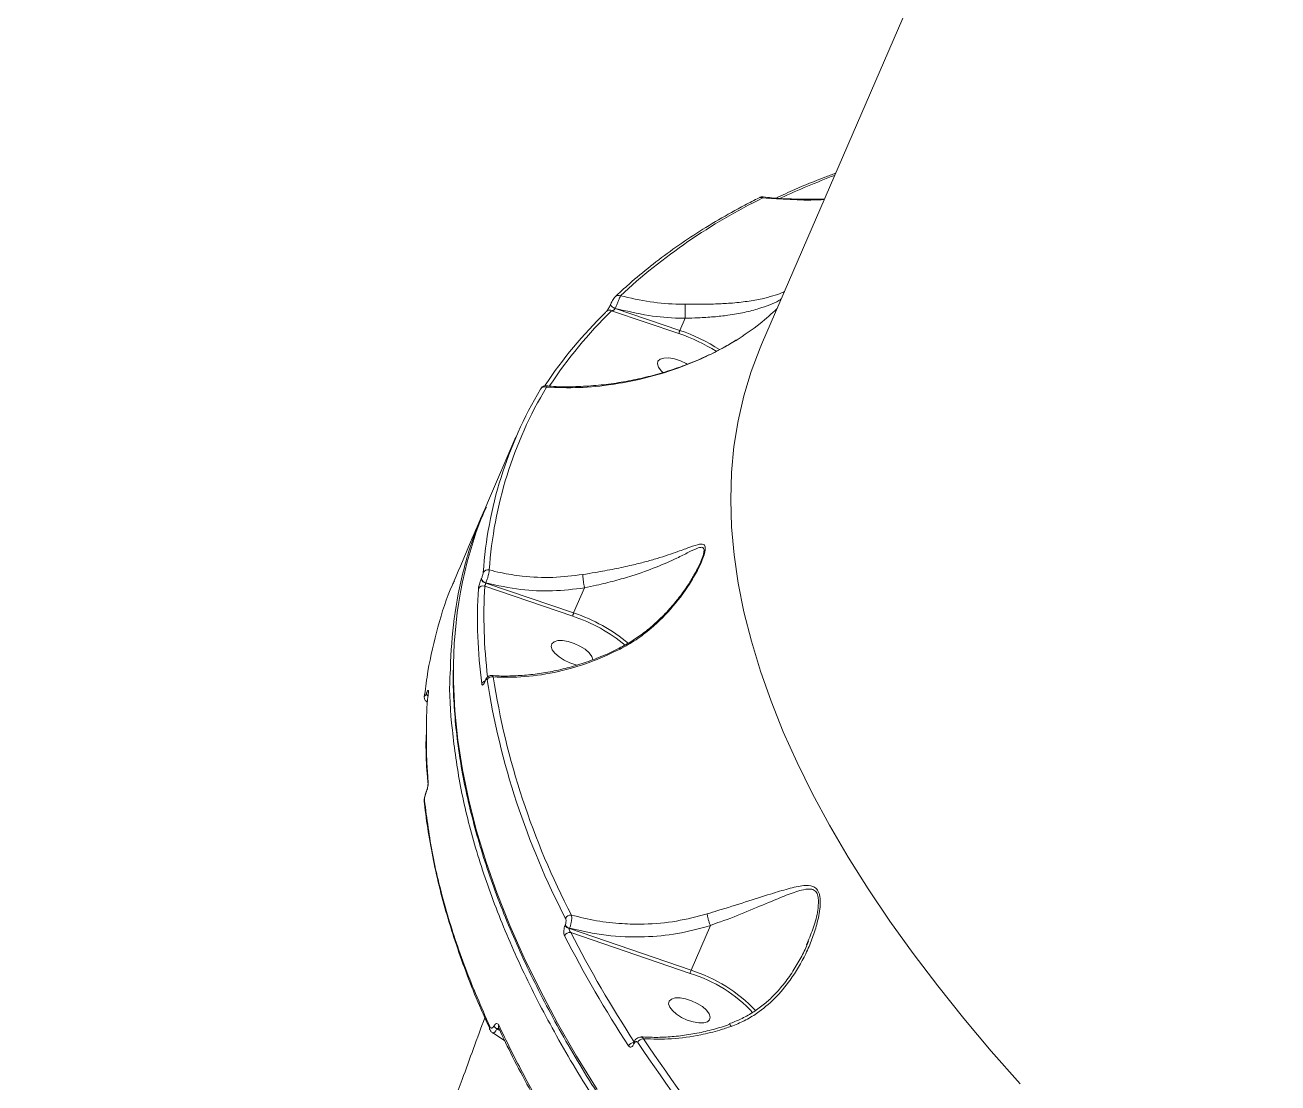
# Model space of a CAD drawing. Header units: millimetres. Extents: x -5550 to 7488, y -4093 to 4627.
# Drawn here: x -3652 to -3399.6, y 437.4 to 650.4 of the extents above; entities that cross this region are included whole.
import ezdxf

# ---------------------------------------------------------------- set-up
doc = ezdxf.new("R2010")
doc.units = ezdxf.units.MM
doc.layers.add('DIKOM_ОБЪЕКТ', color=7, linetype='Continuous')

msp = doc.modelspace()

# ---------------------------------------------------------------- linework, layer by layer
at = {"layer": 'DIKOM_ОБЪЕКТ', "color": 7, "linetype": 'Continuous', "lineweight": 15}
for p, q in [((-3387.193, 855.018), (-3503.645, 586.126)), ((-3534.046, 594.235), (-3534.057, 594.208)), ((-3534.046, 594.235), (-3533.999, 594.301)), ((-3533.139, 593.342), (-3533.127, 593.369)), ((-3520.11, 588.945), (-3533.139, 593.342)), ((-3533.857, 592.877), (-3520.291, 588.299)), ((-3519.054, 591.383), (-3520.11, 588.945)), ((-3519.054, 591.383), (-3519.052, 591.39)), ((-3553.13, 567.481), (-3558.87, 554.226)), ((-3560.116, 538.903), (-3560.136, 538.858)), ((-3559.206, 538.059), (-3559.186, 538.105)), ((-3541.511, 532.046), (-3559.206, 538.059)), ((-3559.426, 537.427), (-3541.692, 531.4)), ((-3539.325, 537.092), (-3541.511, 532.046)), ((-3541.075, 521.631), (-3540.689, 521.546)), ((-3559.389, 518.223), (-3559.36, 518.289)), ((-3559.346, 518.404), (-3559.375, 518.339)), ((-3570.843, 516.041), (-3570.843, 516.042)), ((-3543.214, 469.189), (-3543.242, 469.124)), ((-3542.356, 468.493), (-3542.328, 468.559)), ((-3517.854, 460.109), (-3542.356, 468.493)), ((-3542.096, 467.696), (-3518.037, 459.464)), ((-3513.963, 469.094), (-3517.854, 460.109)), ((-3494.292, 466.003), (-3494.596, 465.237)), ((-3557.804, 447.473), (-3555.42, 445.992)), ((-3529.397, 445.602), (-3529.416, 445.557)), ((-3529.359, 445.268), (-3529.339, 445.313))]:
    msp.add_line(p, q, dxfattribs=at)
at = {"layer": 'DIKOM_ОБЪЕКТ', "color": 7, "linetype": 'Continuous', "lineweight": 15, "flags": 128}
for points in [[(-3533.139, 593.342), (-3533.363, 593.431), (-3533.574, 593.543), (-3533.76, 593.67), (-3533.91, 593.806), (-3534.014, 593.942), (-3534.067, 594.07), (-3534.066, 594.183), (-3534.06, 594.203)], [(-3533.127, 593.369), (-3533.351, 593.458), (-3533.562, 593.57), (-3533.748, 593.698), (-3533.898, 593.833), (-3534.002, 593.969), (-3534.056, 594.097), (-3534.055, 594.21), (-3534.046, 594.235)], [(-3534.907, 592.773), (-3535, 592.666), (-3535.087, 592.514)], [(-3451.548, 437.266), (-3457.371, 443.843), (-3462.911, 450.411), (-3468.163, 456.964), (-3473.121, 463.496), (-3477.783, 470), (-3482.141, 476.472), (-3486.194, 482.904), (-3489.937, 489.291), (-3493.367, 495.627), (-3496.48, 501.906), (-3499.273, 508.122), (-3501.745, 514.269), (-3503.892, 520.342), (-3505.712, 526.335), (-3507.205, 532.242), (-3508.368, 538.058), (-3509.201, 543.778), (-3509.702, 549.396), (-3509.872, 554.907), (-3509.71, 560.305), (-3509.216, 565.587), (-3508.391, 570.746), (-3507.235, 575.778), (-3505.75, 580.679), (-3503.936, 585.443), (-3503.645, 586.126)], [(-3518.618, 582.142), (-3518.851, 582.273), (-3520.012, 582.811), (-3521.207, 583.19), (-3522.34, 583.382), (-3523.32, 583.368), (-3524.066, 583.152), (-3524.518, 582.75), (-3524.64, 582.195), (-3524.422, 581.532), (-3523.881, 580.814), (-3523.528, 580.475)], [(-3537.639, 522.581), (-3537.642, 522.627), (-3537.86, 523.29), (-3538.401, 524.008), (-3539.22, 524.722), (-3540.252, 525.374), (-3541.412, 525.912), (-3542.608, 526.292), (-3543.741, 526.483), (-3544.72, 526.47), (-3545.466, 526.253), (-3545.919, 525.851), (-3546.041, 525.296), (-3545.822, 524.633), (-3545.282, 523.915), (-3544.462, 523.201), (-3543.431, 522.549), (-3542.27, 522.011), (-3541.075, 521.631), (-3541.075, 521.631)], [(-3536.779, 436.072), (-3540.917, 442.786), (-3544.745, 449.454), (-3548.261, 456.07), (-3551.461, 462.628), (-3554.343, 469.122), (-3556.904, 475.548), (-3559.142, 481.899), (-3561.055, 488.17), (-3562.641, 494.356), (-3563.9, 500.453), (-3564.83, 506.454), (-3565.43, 512.355), (-3565.701, 518.15), (-3565.702, 521.706)], [(-3559.374, 518.341), (-3559.387, 518.297), (-3559.389, 518.223)], [(-3559.347, 518.401), (-3559.359, 518.363), (-3559.36, 518.289)], [(-3571.539, 515.539), (-3571.588, 515.378), (-3571.598, 515.315)], [(-3570.783, 516.278), (-3570.833, 516.111), (-3570.843, 516.041)], [(-3571.186, 496.068), (-3571.186, 496.134), (-3571.184, 496.141)], [(-3517.418, 449.694), (-3516.285, 449.503), (-3515.306, 449.516), (-3514.56, 449.732), (-3514.108, 450.134), (-3513.985, 450.69), (-3514.204, 451.353), (-3514.744, 452.07), (-3515.564, 452.784), (-3516.595, 453.437), (-3517.756, 453.975), (-3518.951, 454.354), (-3520.084, 454.546), (-3521.063, 454.533), (-3521.809, 454.316), (-3522.262, 453.914), (-3522.384, 453.359), (-3522.166, 452.696), (-3521.625, 451.978), (-3520.806, 451.264), (-3519.774, 450.612), (-3518.614, 450.074), (-3517.418, 449.694)], [(-3558.437, 448.202), (-3558.428, 448.184), (-3558.415, 448.158)]]:
    msp.add_lwpolyline(points, dxfattribs=at)
at = {"layer": 'DIKOM_ОБЪЕКТ', "color": 7, "linetype": 'Continuous', "lineweight": 15}
for centre, radius, start, end in [((-3429.625, 463.022), 167.943, 110.67064, 114.69956), ((-3451.35, 509.084), 118.56, 116.04106, 132.92647), ((-3503.804, 614.922), 0.797, 59.49025, 115.34618), ((-3532.491, 595.117), 0.874, 63.14561, 131.56627), ((-3473.46, 528.87), 88.591, 134.07742, 146.40211), ((-3472.455, 529.459), 88.273, 134.07471, 146.83909), ((-3534.311, 592.114), 0.889, 59.23936, 132.06846), ((-3531.788, 554.664), 35.546, 57.74536, 71.12773), ((-3531.918, 554.367), 36.538, 57.16959, 71.14604), ((-3477.476, 534.71), 82.431, 149.07625, 176.18676), ((-3476.432, 535.236), 82.253, 149.07706, 176.18618), ((-3547.367, 576.669), 0.916, 65.93006, 153.93523), ((-3480.809, 520.85), 84.897, 156.85009, 179.42214), ((-3558.814, 539.737), 1.018, 72.25045, 153.47285), ((-3558.982, 539.261), 1.222, 199.25997, 259.46251), ((-3558.962, 539.307), 1.222, 199.27908, 259.46031), ((-3458.335, 531.022), 102.552, 176.6965, 187.43223), ((-3559.798, 536.469), 1.028, 68.74901, 153.25793), ((-3457.65, 531.534), 101.946, 176.68639, 186.94446), ((-3551.943, 500.384), 32.666, 50.40474, 71.71104), ((-3552.022, 500.18), 33.555, 50.09075, 71.74425), ((-3559.12, 517.335), 0.999, 105.04332, 155.03207), ((-3557.982, 518.119), 1.071, 75.90815, 153.61088), ((-3404.857, 542.647), 155.95, 188.87195, 207.53499), ((-3403.985, 543.154), 155.597, 188.87129, 207.53532), ((-3570.453, 515.899), 0.714, 179.38901, 235.96256), ((-3570.078, 497.539), 0.786, 156.65271, 184.18233), ((-3570.852, 493.967), 0.781, 156.60965, 188.28155), ((-3542.075, 470.045), 1.183, 84.32268, 154.5569), ((-3542.278, 466.529), 1.18, 81.11574, 154.70191), ((-3325.86, 578.789), 244.518, 207.19655, 213.21038), ((-3541.92, 470.043), 1.611, 214.81112, 254.26832), ((-3541.89, 470.111), 1.613, 214.8363, 254.24314), ((-3325.097, 579.204), 243.972, 207.19712, 213.21002), ((-3515.836, 459.187), 2.218, 155.44035, 172.83112), ((-3526.574, 431.72), 29.028, 43.09608, 72.89762), ((-3527.421, 430.257), 31.347, 43.95657, 72.2303), ((-3557.765, 448.489), 0.73, 155.18423, 203.11176), ((-3556.433, 449.374), 1.206, 202.42335, 242.18227), ((-3555.964, 448.73), 0.723, 154.9321, 204.66378), ((-3529.306, 444.337), 1.25, 94.54419, 155.0901), ((-3529.122, 445.465), 0.308, 162.14643, 219.6976), ((-3529.1, 445.511), 0.31, 163.09081, 219.6384), ((-3527.481, 445.063), 1.247, 89.03347, 155.20072), ((-3227.915, 647.338), 362.11, 213.85947, 223.93695), ((-3227.423, 647.62), 361.315, 213.85976, 223.93711)]:
    msp.add_arc(centre, radius, start, end, dxfattribs=at)
for points, knots in [([(-3488.728, 620.569), (-3489.46, 620.304), (-3492.288, 619.281), (-3496.296, 617.627), (-3499.465, 616.169), (-3500.718, 615.592)], [0, 0, 0, 0, 0.1743449, 0.6735776, 1, 1, 1, 1]), ([(-3504.145, 615.642), (-3505.111, 615.149), (-3507.911, 613.723), (-3512.351, 611.238), (-3517.375, 608.135), (-3522.133, 604.873), (-3526.622, 601.455), (-3530.245, 598.405), (-3532.324, 596.468), (-3533.078, 595.765)], [0, 0, 0, 0, 0.0864557, 0.2506176, 0.4147435, 0.5788121, 0.7428156, 0.9067415, 1, 1, 1, 1]), ([(-3503.298, 615.819), (-3503.379, 615.824), (-3503.597, 615.84), (-3503.882, 615.767), (-3504.062, 615.67), (-3504.139, 615.628)], [0, 0, 0, 0, 0.2542562, 0.6809459, 1, 1, 1, 1]), ([(-3503.399, 615.608), (-3503.35, 615.714), (-3503.287, 615.85), (-3503.296, 615.808), (-3503.298, 615.798)], [0, 0, 0, 0, 0.7842487, 1, 1, 1, 1]), ([(-3503.399, 615.608), (-3499.735, 615.342), (-3495.66, 615.047), (-3491.445, 615.257), (-3491.02, 615.278)], [0, 0, 0, 0, 0.8991979, 1, 1, 1, 1]), ([(-3490.985, 615.358), (-3492.764, 615.345), (-3496.344, 615.321), (-3500.447, 615.501), (-3502.738, 615.752), (-3503.297, 615.813)], [0, 0, 0, 0, 0.4275462, 0.8604153, 1, 1, 1, 1]), ([(-3533.065, 595.763), (-3533.096, 595.738), (-3533.235, 595.624), (-3533.415, 595.368), (-3533.683, 594.959), (-3533.906, 594.551), (-3534, 594.327), (-3534.036, 594.242)], [0, 0, 0, 0, 0.0737163, 0.3290492, 0.606946, 0.8509482, 1, 1, 1, 1]), ([(-3533.127, 593.369), (-3533.093, 593.455), (-3532.979, 593.741), (-3532.759, 594.291), (-3532.489, 594.955), (-3532.248, 595.544), (-3532.147, 595.78), (-3532.096, 595.897)], [0, 0, 0, 0, 0.0942847, 0.3122825, 0.5412208, 0.7713942, 1, 1, 1, 1]), ([(-3519.025, 594.201), (-3519.401, 594.204), (-3521.759, 594.227), (-3526.183, 594.564), (-3530.1, 595.447), (-3532.096, 595.897)], [0, 0, 0, 0, 0.0849744, 0.5334691, 1, 1, 1, 1]), ([(-3499.034, 596.773), (-3499.182, 596.696), (-3499.832, 596.36), (-3501.376, 595.872), (-3503.654, 595.253), (-3506.485, 594.743), (-3509.669, 594.405), (-3512.961, 594.235), (-3516.031, 594.187), (-3518.09, 594.196), (-3519.025, 594.201)], [0, 0, 0, 0, 0.0389758, 0.1704168, 0.3018188, 0.4614855, 0.6250665, 0.7550048, 0.8886928, 1, 1, 1, 1]), ([(-3534.377, 593.572), (-3534.422, 593.492), (-3534.539, 593.282), (-3534.714, 593.017), (-3534.845, 592.841), (-3534.91, 592.77), (-3534.908, 592.773), (-3534.907, 592.773)], [0, 0, 0, 0, 0.1956343, 0.5118951, 0.7720257, 0.9482958, 1, 1, 1, 1]), ([(-3534.061, 594.204), (-3534.085, 594.148), (-3534.153, 593.991), (-3534.268, 593.761), (-3534.354, 593.612), (-3534.377, 593.572)], [0, 0, 0, 0, 0.2828896, 0.8048183, 1, 1, 1, 1]), ([(-3533.857, 592.877), (-3533.792, 592.888), (-3533.664, 592.91), (-3533.466, 593.001), (-3533.307, 593.115), (-3533.215, 593.215), (-3533.167, 593.285), (-3533.149, 593.321), (-3533.139, 593.342)], [0, 0, 0, 0, 0.2685284, 0.5228127, 0.7425857, 0.8691029, 0.9240438, 1, 1, 1, 1]), ([(-3533.127, 593.369), (-3530.897, 592.834), (-3526.667, 591.82), (-3521.898, 591.428), (-3519.442, 591.39), (-3519.054, 591.383)], [0, 0, 0, 0, 0.4843483, 0.9185206, 1, 1, 1, 1]), ([(-3519.052, 591.39), (-3519.052, 591.39), (-3518.168, 591.39), (-3516.217, 591.48), (-3513.296, 591.645), (-3510.146, 591.987), (-3507.044, 592.531), (-3503.55, 593.476), (-3501.03, 594.411), (-3499.854, 595.154), (-3499.69, 595.258)], [0, 0, 0, 0, 0.0000584, 0.1082486, 0.2389593, 0.3698121, 0.5326457, 0.6956896, 0.9576255, 1, 1, 1, 1]), ([(-3519.025, 594.201), (-3519.025, 594.19), (-3519.026, 594.106), (-3519.028, 593.86), (-3519.033, 593.348), (-3519.039, 592.708), (-3519.046, 592.018), (-3519.05, 591.6), (-3519.052, 591.39)], [0, 0, 0, 0, 0.0259829, 0.20958, 0.4072213, 0.6048186, 0.8024455, 1, 1, 1, 1]), ([(-3508.789, 586.922), (-3507.137, 588.005), (-3504.176, 589.945), (-3501.638, 592.306), (-3500.516, 593.35)], [0, 0, 0, 0, 0.5578382, 1, 1, 1, 1]), ([(-3520.291, 588.299), (-3520.291, 588.305), (-3520.29, 588.324), (-3520.284, 588.378), (-3520.266, 588.481), (-3520.224, 588.634), (-3520.17, 588.798), (-3520.13, 588.896), (-3520.11, 588.945)], [0, 0, 0, 0, 0.0537614, 0.1415248, 0.3559428, 0.5706474, 0.7853383, 1, 1, 1, 1]), ([(-3508.803, 586.938), (-3509.657, 586.428), (-3511.567, 585.287), (-3514.69, 583.742), (-3518.157, 582.252), (-3521.792, 580.946), (-3525.574, 579.829), (-3529.483, 578.916), (-3533.484, 578.226), (-3537.54, 577.763), (-3541.578, 577.566), (-3544.787, 577.568), (-3546.599, 577.729), (-3547.121, 577.776)], [0, 0, 0, 0, 0.0712066, 0.1592378, 0.2499629, 0.3436268, 0.4403133, 0.5399377, 0.6422137, 0.7465756, 0.8522679, 0.9574447, 1, 1, 1, 1]), ([(-3546.994, 577.505), (-3544.83, 577.429), (-3540.471, 577.276), (-3534.169, 577.904), (-3527.426, 579.16), (-3521.592, 580.865), (-3516.296, 582.977), (-3512.425, 584.803), (-3509.973, 586.232), (-3508.789, 586.922)], [0, 0, 0, 0, 0.1738782, 0.3501388, 0.4880602, 0.6922748, 0.7971184, 0.9019364, 1, 1, 1, 1]), ([(-3508.789, 586.922), (-3508.796, 586.933), (-3508.808, 586.95), (-3508.803, 586.939), (-3508.802, 586.935)], [0, 0, 0, 0, 0.6247437, 1, 1, 1, 1]), ([(-3547.12, 577.764), (-3547.126, 577.766), (-3547.226, 577.792), (-3547.418, 577.751), (-3547.653, 577.671), (-3547.828, 577.553), (-3547.948, 577.438), (-3548.029, 577.339), (-3548.089, 577.252), (-3548.127, 577.185), (-3548.148, 577.149)], [0, 0, 0, 0, 0.0120291, 0.2086407, 0.3744696, 0.5170108, 0.6361607, 0.7355649, 0.8581088, 1, 1, 1, 1]), ([(-3546.994, 577.505), (-3546.996, 577.523), (-3547.009, 577.647), (-3547.043, 577.769), (-3547.108, 577.751), (-3547.123, 577.747)], [0, 0, 0, 0, 0.1153699, 0.7907712, 1, 1, 1, 1]), ([(-3559.057, 553.352), (-3559.752, 551.889), (-3561.851, 547.473), (-3564.091, 539.561), (-3565.985, 529.822), (-3566.27, 523), (-3566.41, 519.632)], [0, 0, 0, 0, 0.1425748, 0.4306407, 0.7189133, 1, 1, 1, 1]), ([(-3559.599, 552.527), (-3560.497, 550.454), (-3562.512, 545.806), (-3564.476, 541.109), (-3565.564, 538.506)], [0, 0, 0, 0, 0.4459921, 1, 1, 1, 1]), ([(-3532.145, 524.772), (-3531.06, 525.377), (-3528.871, 526.596), (-3525.221, 529.417), (-3521.332, 533.331), (-3518.206, 537.651), (-3516.415, 540.87), (-3515.572, 542.734), (-3515.077, 544.128), (-3514.904, 545.271), (-3515.243, 545.92), (-3516.261, 545.923), (-3518.033, 545.322), (-3520.81, 544.282), (-3523.889, 543.237), (-3527.108, 542.323), (-3529.961, 541.607), (-3533.294, 540.89), (-3536.654, 540.275), (-3538.837, 539.92), (-3539.676, 539.783)], [0, 0, 0, 0, 0.0563534, 0.1136136, 0.2103717, 0.3099824, 0.3619816, 0.3883034, 0.4153385, 0.4457389, 0.4740991, 0.5167982, 0.5802324, 0.6452964, 0.7405608, 0.7897112, 0.8388443, 0.8993619, 0.9613611, 1, 1, 1, 1]), ([(-3539.324, 537.098), (-3539.324, 537.099), (-3538.518, 537.278), (-3536.432, 537.708), (-3533.198, 538.513), (-3529.082, 539.693), (-3524.784, 541.247), (-3521.082, 542.872), (-3518.303, 544.305), (-3516.554, 545.132), (-3515.51, 545.365), (-3515.181, 544.887), (-3515.266, 544.205), (-3515.482, 543.406), (-3515.673, 542.842), (-3515.9, 542.349), (-3515.919, 542.309)], [0, 0, 0, 0, 0.0000561, 0.0631962, 0.1645361, 0.2660125, 0.4269118, 0.5880359, 0.6936081, 0.7987578, 0.865821, 0.9086537, 0.9446499, 0.9545206, 0.9962999, 1, 1, 1, 1]), ([(-3559.186, 538.105), (-3559.138, 538.234), (-3559.016, 538.558), (-3558.829, 539.142), (-3558.657, 539.775), (-3558.536, 540.34), (-3558.514, 540.585), (-3558.503, 540.707)], [0, 0, 0, 0, 0.1423548, 0.3572739, 0.5716626, 0.7857535, 1, 1, 1, 1]), ([(-3539.676, 539.783), (-3541.677, 539.536), (-3545.728, 539.036), (-3551.302, 539.315), (-3555.568, 539.974), (-3557.742, 540.517), (-3558.503, 540.707)], [0, 0, 0, 0, 0.3181952, 0.6439609, 0.8752463, 1, 1, 1, 1]), ([(-3515.915, 542.307), (-3516.072, 541.957), (-3516.43, 541.159), (-3517.211, 539.696), (-3518.312, 537.862), (-3519.809, 535.705), (-3521.691, 533.36), (-3523.845, 531.057), (-3526.185, 528.94), (-3528.569, 527.144), (-3530.607, 525.821), (-3531.893, 525.191), (-3532.327, 524.978)], [0, 0, 0, 0, 0.0534438, 0.121865, 0.2147693, 0.3252364, 0.4468604, 0.5824705, 0.7090471, 0.8290702, 0.9422689, 1, 1, 1, 1]), ([(-3571.539, 515.539), (-3571.333, 517.135), (-3570.73, 521.803), (-3568.94, 529.242), (-3567.096, 535.287), (-3565.671, 538.245), (-3565.548, 538.5)], [0, 0, 0, 0, 0.1987809, 0.5814077, 0.9640366, 1, 1, 1, 1]), ([(-3560.136, 538.858), (-3560.176, 538.763), (-3560.276, 538.525), (-3560.432, 538.095), (-3560.579, 537.625), (-3560.685, 537.205), (-3560.706, 537.022), (-3560.717, 536.931)], [0, 0, 0, 0, 0.1408031, 0.355284, 0.5700825, 0.7849823, 1, 1, 1, 1]), ([(-3559.725, 540.192), (-3559.732, 540.131), (-3559.748, 540.01), (-3559.819, 539.73), (-3559.917, 539.416), (-3560.022, 539.127), (-3560.09, 538.967), (-3560.116, 538.903)], [0, 0, 0, 0, 0.2142378, 0.4284801, 0.642867, 0.8577631, 1, 1, 1, 1]), ([(-3559.426, 537.427), (-3559.419, 537.456), (-3559.407, 537.515), (-3559.363, 537.652), (-3559.308, 537.806), (-3559.253, 537.949), (-3559.219, 538.028), (-3559.206, 538.059)], [0, 0, 0, 0, 0.2151243, 0.430126, 0.6449154, 0.8593967, 1, 1, 1, 1]), ([(-3559.186, 538.105), (-3556.85, 537.588), (-3552.456, 536.614), (-3545.725, 536.324), (-3541.475, 536.834), (-3539.325, 537.092)], [0, 0, 0, 0, 0.3593286, 0.6759005, 1, 1, 1, 1]), ([(-3539.676, 539.783), (-3539.676, 539.764), (-3539.677, 539.691), (-3539.669, 539.469), (-3539.633, 539.031), (-3539.553, 538.399), (-3539.447, 537.717), (-3539.365, 537.305), (-3539.324, 537.098)], [0, 0, 0, 0, 0.0380841, 0.1491892, 0.3618721, 0.5745761, 0.7872993, 1, 1, 1, 1]), ([(-3539.325, 537.092), (-3539.325, 537.093), (-3539.324, 537.095), (-3539.324, 537.098), (-3539.324, 537.098)], [0, 0, 0, 0, 0.6168059, 1, 1, 1, 1]), ([(-3541.692, 531.4), (-3541.692, 531.409), (-3541.691, 531.427), (-3541.685, 531.483), (-3541.666, 531.582), (-3541.625, 531.735), (-3541.571, 531.899), (-3541.531, 531.997), (-3541.511, 532.046)], [0, 0, 0, 0, 0.0702252, 0.1414644, 0.3560022, 0.570769, 0.7853043, 1, 1, 1, 1]), ([(-3532.326, 524.975), (-3532.87, 524.696), (-3534.488, 523.868), (-3537.279, 522.728), (-3540.67, 521.548), (-3544.116, 520.616), (-3547.572, 519.931), (-3551.017, 519.49), (-3554.409, 519.33), (-3556.753, 519.331), (-3557.928, 519.452), (-3558.024, 519.462)], [0, 0, 0, 0, 0.0658114, 0.1956773, 0.3266098, 0.458428, 0.5906985, 0.7227386, 0.8553099, 0.9881148, 1, 1, 1, 1]), ([(-3557.721, 519.158), (-3555.603, 519.113), (-3551.309, 519.023), (-3544.754, 520.097), (-3538.27, 521.93), (-3534.204, 523.817), (-3532.145, 524.772)], [0, 0, 0, 0, 0.2536013, 0.5139688, 0.7539689, 1, 1, 1, 1]), ([(-3532.145, 524.772), (-3532.165, 524.799), (-3532.223, 524.88), (-3532.288, 524.956), (-3532.297, 524.933), (-3532.301, 524.924)], [0, 0, 0, 0, 0.2492128, 0.7238607, 1, 1, 1, 1]), ([(-3565.733, 521.392), (-3565.754, 520.679), (-3565.83, 518.178), (-3565.65, 513.785), (-3565.199, 508.219), (-3564.434, 502.555), (-3563.379, 496.806), (-3562.028, 490.974), (-3560.385, 485.065), (-3558.449, 479.081), (-3556.223, 473.029), (-3553.707, 466.913), (-3550.905, 460.738), (-3547.818, 454.508), (-3544.45, 448.229), (-3540.801, 441.904), (-3536.876, 435.539), (-3532.678, 429.138), (-3528.209, 422.707), (-3523.473, 416.25), (-3518.474, 409.772), (-3513.215, 403.278), (-3507.702, 396.772), (-3501.936, 390.26), (-3495.924, 383.746), (-3489.67, 377.235), (-3483.178, 370.732), (-3476.453, 364.242), (-3469.501, 357.77), (-3462.326, 351.32), (-3454.934, 344.898), (-3447.331, 338.507), (-3439.522, 332.153), (-3431.514, 325.841), (-3423.311, 319.575), (-3414.921, 313.36), (-3406.35, 307.201), (-3397.604, 301.102), (-3388.689, 295.067), (-3379.613, 289.102), (-3370.382, 283.211), (-3361.003, 277.397), (-3351.483, 271.667), (-3341.83, 266.023), (-3332.05, 260.47), (-3322.15, 255.013), (-3313.255, 250.245), (-3307.637, 247.324), (-3305.389, 246.155)], [0, 0, 0, 0, 0.0088208, 0.0309504, 0.0530921, 0.0752452, 0.0974091, 0.1195824, 0.1417639, 0.1639521, 0.1861458, 0.2083441, 0.2305454, 0.252749, 0.2749543, 0.2971604, 0.3193668, 0.3415735, 0.3637795, 0.3859848, 0.4081893, 0.4303926, 0.4525954, 0.4747966, 0.4969974, 0.5191965, 0.5413949, 0.5635924, 0.5857886, 0.6079841, 0.6301785, 0.6523723, 0.6745648, 0.6967567, 0.7189483, 0.7411388, 0.7633286, 0.7855179, 0.8077068, 0.8298952, 0.8520827, 0.8742703, 0.8964575, 0.9186441, 0.9408305, 0.9630167, 0.9852027, 1, 1, 1, 1]), ([(-3566.41, 519.632), (-3566.416, 519.549), (-3566.654, 515.952), (-3566.063, 508.473), (-3564.517, 497.192), (-3561.654, 485.491), (-3557.631, 473.457), (-3552.411, 461.11), (-3545.974, 448.411), (-3538.285, 435.388), (-3529.344, 422.081), (-3519.346, 408.782), (-3508.351, 395.537), (-3496.439, 382.389), (-3483.414, 369.124), (-3469.279, 355.783), (-3454.04, 342.415), (-3439.055, 330.088), (-3428.874, 322.304), (-3424.372, 318.862)], [0, 0, 0, 0, 0.0014611, 0.0633801, 0.1253461, 0.1872652, 0.249815, 0.3124128, 0.3749626, 0.4393295, 0.5037487, 0.5681155, 0.6306651, 0.6932632, 0.7558133, 0.82018, 0.8845988, 0.9489657, 1, 1, 1, 1]), ([(-3560.026, 517.756), (-3560.013, 517.696), (-3559.985, 517.563), (-3559.884, 517.512), (-3559.739, 517.608), (-3559.566, 517.844), (-3559.448, 518.097), (-3559.389, 518.223)], [0, 0, 0, 0, 0.1741893, 0.3895761, 0.5958309, 0.7978929, 1, 1, 1, 1]), ([(-3559.375, 518.341), (-3559.379, 518.33), (-3559.416, 518.239), (-3559.475, 518.127), (-3559.532, 518.034), (-3559.537, 518.028), (-3559.539, 518.026)], [0, 0, 0, 0, 0.0571375, 0.4661785, 0.7908498, 1, 1, 1, 1]), ([(-3559.36, 518.289), (-3559.321, 518.373), (-3559.243, 518.54), (-3559.129, 518.695), (-3559.035, 518.756), (-3558.969, 518.722), (-3558.95, 518.635), (-3558.941, 518.595)], [0, 0, 0, 0, 0.2040049, 0.4080666, 0.6135184, 0.8265566, 1, 1, 1, 1]), ([(-3558.03, 519.449), (-3558.139, 519.449), (-3558.354, 519.451), (-3558.641, 519.325), (-3558.884, 519.145), (-3559.108, 518.876), (-3559.251, 518.629), (-3559.332, 518.433), (-3559.345, 518.4)], [0, 0, 0, 0, 0.1674422, 0.3290454, 0.48523, 0.6653122, 0.9448773, 1, 1, 1, 1]), ([(-3557.721, 519.158), (-3557.762, 519.241), (-3557.845, 519.409), (-3557.966, 519.431), (-3558.028, 519.442)], [0, 0, 0, 0, 0.4934591, 1, 1, 1, 1]), ([(-3571.591, 515.314), (-3571.599, 515.253), (-3571.617, 515.125), (-3571.6, 514.88), (-3571.507, 514.586), (-3571.331, 514.32), (-3571.156, 514.216), (-3571.079, 514.17)], [0, 0, 0, 0, 0.1798583, 0.3809232, 0.5986162, 0.8240364, 1, 1, 1, 1]), ([(-3571.167, 515.907), (-3571.221, 515.793), (-3571.329, 515.565), (-3571.453, 515.378), (-3571.531, 515.333), (-3571.55, 515.417), (-3571.541, 515.514), (-3571.539, 515.539)], [0, 0, 0, 0, 0.225662, 0.4513625, 0.6801945, 0.9176069, 1, 1, 1, 1]), ([(-3571.175, 507.812), (-3571.185, 508.388), (-3571.234, 511.272), (-3570.984, 514.052), (-3570.783, 516.278)], [0, 0, 0, 0, 0.1997607, 1, 1, 1, 1]), ([(-3570.783, 516.278), (-3570.781, 516.303), (-3570.773, 516.403), (-3570.796, 516.489), (-3570.877, 516.442), (-3571.003, 516.253), (-3571.112, 516.022), (-3571.167, 515.907)], [0, 0, 0, 0, 0.0825899, 0.3217145, 0.5513187, 0.7755859, 1, 1, 1, 1]), ([(-3571.248, 507.509), (-3571.259, 506.521), (-3571.29, 503.726), (-3571.144, 500.412), (-3570.898, 498.062), (-3570.848, 497.587)], [0, 0, 0, 0, 0.303824, 0.8594351, 1, 1, 1, 1]), ([(-3570.8, 497.85), (-3570.827, 498.171), (-3570.967, 499.777), (-3571.192, 503.131), (-3571.182, 506.095), (-3571.175, 507.812)], [0, 0, 0, 0, 0.0951572, 0.4758067, 1, 1, 1, 1]), ([(-3571.186, 496.068), (-3571.173, 496.103), (-3571.103, 496.287), (-3570.985, 496.652), (-3570.866, 497.132), (-3570.795, 497.564), (-3570.798, 497.754), (-3570.8, 497.85)], [0, 0, 0, 0, 0.0535457, 0.2897948, 0.5263793, 0.7630808, 1, 1, 1, 1]), ([(-3570.861, 497.473), (-3570.861, 497.474), (-3570.861, 497.48), (-3570.86, 497.448), (-3570.865, 497.363), (-3570.888, 497.183), (-3570.945, 496.902), (-3571.042, 496.545), (-3571.133, 496.267), (-3571.182, 496.149), (-3571.184, 496.142)], [0, 0, 0, 0, 0.001092, 0.0891177, 0.1963629, 0.3478193, 0.5302831, 0.7496103, 0.985915, 1, 1, 1, 1]), ([(-3571.214, 496.038), (-3571.264, 495.908), (-3571.399, 495.55), (-3571.553, 494.905), (-3571.659, 494.333), (-3571.621, 494.008), (-3571.606, 493.885)], [0, 0, 0, 0, 0.1754896, 0.4821432, 0.8030009, 1, 1, 1, 1]), ([(-3571.569, 494.277), (-3571.571, 494.373), (-3571.576, 494.565), (-3571.507, 494.998), (-3571.388, 495.481), (-3571.269, 495.847), (-3571.199, 496.034), (-3571.186, 496.068)], [0, 0, 0, 0, 0.2363375, 0.4725902, 0.7091477, 0.9458478, 1, 1, 1, 1]), ([(-3558.428, 448.795), (-3560.13, 452.715), (-3563.535, 460.555), (-3567.296, 472.05), (-3570.137, 483.348), (-3571.092, 490.634), (-3571.569, 494.277)], [0, 0, 0, 0, 0.2485962, 0.4971919, 0.7485957, 1, 1, 1, 1]), ([(-3571.565, 493.868), (-3571.56, 493.798), (-3571.407, 491.869), (-3570.831, 487.995), (-3569.818, 482.241), (-3568.476, 476.39), (-3566.849, 470.461), (-3564.93, 464.455), (-3562.708, 458.378), (-3560.571, 453.058), (-3559.057, 449.742), (-3558.488, 448.495)], [0, 0, 0, 0, 0.0048838, 0.1353794, 0.2660623, 0.3968979, 0.527847, 0.6588763, 0.7899471, 0.9210116, 1, 1, 1, 1]), ([(-3509.757, 448.805), (-3508.867, 449.159), (-3507.069, 449.875), (-3504.078, 451.705), (-3500.893, 454.386), (-3497.517, 458.413), (-3495.107, 462.509), (-3493.453, 466.343), (-3492.423, 469.505), (-3491.81, 472.481), (-3491.801, 474.504), (-3492.059, 475.695), (-3492.46, 476.513), (-3493.513, 477.182), (-3495.428, 477.221), (-3498.255, 476.547), (-3502.127, 475.364), (-3506.834, 473.858), (-3511.231, 472.493), (-3513.908, 471.673), (-3514.612, 471.457)], [0, 0, 0, 0, 0.0440624, 0.0889569, 0.1624874, 0.2382047, 0.3352461, 0.3852656, 0.4352577, 0.4935518, 0.5321356, 0.5402076, 0.5665595, 0.5927399, 0.6382712, 0.7076009, 0.7787224, 0.8710019, 0.9660329, 1, 1, 1, 1]), ([(-3513.962, 469.097), (-3513.962, 469.097), (-3513.309, 469.423), (-3510.703, 470.21), (-3506.524, 472.009), (-3501.999, 473.805), (-3498.255, 475.415), (-3495.548, 476.343), (-3493.694, 476.569), (-3492.697, 476.06), (-3492.387, 475.414), (-3492.268, 474.917), (-3492.137, 474.185), (-3492.246, 472.203), (-3492.91, 469.205), (-3493.84, 467.05), (-3494.292, 466.003)], [0, 0, 0, 0, 0.0000273, 0.0560335, 0.2109597, 0.3661202, 0.4811191, 0.5957059, 0.6671186, 0.7066093, 0.7453284, 0.7458466, 0.7580232, 0.8177631, 0.9114608, 1, 1, 1, 1]), ([(-3543.143, 470.553), (-3543.114, 470.478), (-3543.057, 470.33), (-3543.036, 470.008), (-3543.067, 469.665), (-3543.136, 469.384), (-3543.194, 469.239), (-3543.214, 469.189)], [0, 0, 0, 0, 0.228855, 0.4578715, 0.6785416, 0.8882268, 1, 1, 1, 1]), ([(-3542.328, 468.559), (-3542.291, 468.659), (-3542.185, 468.95), (-3542.038, 469.508), (-3541.926, 470.178), (-3541.889, 470.8), (-3541.935, 471.082), (-3541.958, 471.222)], [0, 0, 0, 0, 0.1131675, 0.3259608, 0.5480089, 0.7754233, 1, 1, 1, 1]), ([(-3514.612, 471.457), (-3516.66, 470.916), (-3520.804, 469.823), (-3526.615, 469.327), (-3532.002, 469.43), (-3536.927, 469.977), (-3540.273, 470.805), (-3541.958, 471.222)], [0, 0, 0, 0, 0.2308598, 0.4671703, 0.6265705, 0.8119904, 1, 1, 1, 1]), ([(-3514.612, 471.457), (-3514.606, 471.405), (-3514.589, 471.255), (-3514.524, 470.897), (-3514.391, 470.35), (-3514.191, 469.69), (-3514.039, 469.294), (-3513.962, 469.097)], [0, 0, 0, 0, 0.0873111, 0.2536111, 0.5023918, 0.7512106, 1, 1, 1, 1]), ([(-3543.242, 469.124), (-3543.272, 469.049), (-3543.36, 468.829), (-3543.464, 468.397), (-3543.513, 467.87), (-3543.479, 467.376), (-3543.39, 467.148), (-3543.345, 467.034)], [0, 0, 0, 0, 0.1083105, 0.3203843, 0.5430421, 0.7715827, 1, 1, 1, 1]), ([(-3542.096, 467.696), (-3542.145, 467.745), (-3542.241, 467.841), (-3542.343, 468.032), (-3542.392, 468.217), (-3542.393, 468.346), (-3542.379, 468.43), (-3542.365, 468.468), (-3542.356, 468.493)], [0, 0, 0, 0, 0.2552938, 0.4990526, 0.7168008, 0.8616695, 0.9071771, 1, 1, 1, 1]), ([(-3542.328, 468.559), (-3539.891, 468.014), (-3534.948, 466.909), (-3527.587, 466.68), (-3520.489, 467.32), (-3516.155, 468.498), (-3513.963, 469.094)], [0, 0, 0, 0, 0.2606921, 0.5287026, 0.7616297, 1, 1, 1, 1]), ([(-3513.963, 469.094), (-3513.962, 469.095), (-3513.962, 469.095), (-3513.962, 469.096), (-3513.962, 469.097), (-3513.962, 469.097)], [0, 0, 0, 0, 0.4576006, 0.8570271, 1, 1, 1, 1]), ([(-3494.179, 465.959), (-3494.267, 465.733), (-3494.713, 464.59), (-3495.751, 462.54), (-3497.331, 459.817), (-3499.228, 457.2), (-3501.237, 454.941), (-3503.312, 453.056), (-3505.471, 451.53), (-3507.772, 450.239), (-3509.407, 449.618), (-3510.188, 449.321)], [0, 0, 0, 0, 0.0307336, 0.1557609, 0.2887899, 0.4294281, 0.563552, 0.6700873, 0.7834046, 0.8965264, 1, 1, 1, 1]), ([(-3559.414, 450.554), (-3560.937, 446.413), (-3564.585, 436.49), (-3570.172, 420.646), (-3576.196, 403.063), (-3582.045, 385.389), (-3587.724, 367.635), (-3593.234, 349.802), (-3598.576, 331.894), (-3603.749, 313.913), (-3608.754, 295.863), (-3613.591, 277.748), (-3618.261, 259.57), (-3622.764, 241.332), (-3627.098, 223.038), (-3631.266, 204.692), (-3635.267, 186.295), (-3639.1, 167.852), (-3642.766, 149.366), (-3646.259, 130.84), (-3649.364, 113.612), (-3651.225, 102.544), (-3652.044, 97.678)], [0, 0, 0, 0, 0.0372231, 0.089179, 0.1410246, 0.1927647, 0.2444047, 0.2959514, 0.3474102, 0.398786, 0.4500854, 0.5013139, 0.5524775, 0.6035816, 0.6546316, 0.7056334, 0.756593, 0.807515, 0.8584061, 0.9092708, 0.9601149, 1, 1, 1, 1]), ([(-3556.619, 449.037), (-3556.66, 449.109), (-3556.754, 449.278), (-3556.94, 449.394), (-3557.153, 449.372), (-3557.362, 449.222), (-3557.486, 449.017), (-3557.549, 448.914)], [0, 0, 0, 0, 0.182536, 0.4237998, 0.6274798, 0.8134691, 1, 1, 1, 1]), ([(-3557.549, 448.914), (-3557.609, 448.814), (-3557.729, 448.615), (-3557.929, 448.471), (-3558.13, 448.452), (-3558.303, 448.566), (-3558.39, 448.726), (-3558.428, 448.795)], [0, 0, 0, 0, 0.1889606, 0.3774381, 0.5791749, 0.8164631, 1, 1, 1, 1]), ([(-3558.411, 448.211), (-3558.373, 448.116), (-3558.27, 447.857), (-3558.049, 447.587), (-3557.834, 447.498), (-3557.798, 447.483)], [0, 0, 0, 0, 0.3266778, 0.8871308, 1, 1, 1, 1]), ([(-3557.792, 447.494), (-3557.771, 447.473), (-3557.708, 447.408), (-3557.529, 447.523), (-3557.278, 447.802), (-3557.091, 448.137), (-3556.996, 448.307)], [0, 0, 0, 0, 0.1366893, 0.4285411, 0.7105842, 1, 1, 1, 1]), ([(-3556.996, 448.307), (-3556.977, 448.326), (-3556.944, 448.359), (-3556.853, 448.389), (-3556.747, 448.392), (-3556.661, 448.362), (-3556.627, 448.35)], [0, 0, 0, 0, 0.1904527, 0.3299513, 0.7371158, 1, 1, 1, 1]), ([(-3556.996, 448.307), (-3556.858, 448.234), (-3556.657, 448.129), (-3556.457, 448.022), (-3556.396, 447.989)], [0, 0, 0, 0, 0.6916035, 1, 1, 1, 1]), ([(-3556.623, 448.433), (-3556.624, 448.436), (-3556.628, 448.441), (-3556.624, 448.433), (-3556.622, 448.428)], [0, 0, 0, 0, 0.4245958, 1, 1, 1, 1]), ([(-3543.008, 424.363), (-3543.239, 424.731), (-3544.394, 426.57), (-3547.477, 431.639), (-3551.969, 439.532), (-3555.068, 445.867), (-3556.619, 449.037)], [0, 0, 0, 0, 0.0441406, 0.2207139, 0.6100123, 1, 1, 1, 1]), ([(-3556.612, 448.432), (-3555.693, 446.518), (-3553.78, 442.532), (-3550.532, 436.418), (-3546.914, 430.11), (-3544.389, 425.87), (-3542.997, 423.729), (-3542.984, 423.71)], [0, 0, 0, 0, 0.2353811, 0.4901415, 0.7440595, 0.9977196, 1, 1, 1, 1]), ([(-3510.14, 449.218), (-3510.662, 449.032), (-3512.271, 448.459), (-3515.014, 447.752), (-3518.342, 447.092), (-3521.669, 446.7), (-3524.88, 446.541), (-3526.93, 446.647), (-3527.912, 446.697)], [0, 0, 0, 0, 0.0878555, 0.2709767, 0.4556396, 0.6415014, 0.8281392, 1, 1, 1, 1]), ([(-3527.46, 446.309), (-3525.589, 446.25), (-3521.8, 446.131), (-3516.592, 446.894), (-3512.558, 447.878), (-3510.532, 448.549), (-3509.757, 448.805)], [0, 0, 0, 0, 0.3247104, 0.6574745, 0.869007, 1, 1, 1, 1]), ([(-3509.757, 448.805), (-3509.771, 448.827), (-3509.824, 448.913), (-3509.944, 449.078), (-3510.064, 449.201), (-3510.107, 449.161), (-3510.118, 449.151)], [0, 0, 0, 0, 0.088161, 0.3454277, 0.8377916, 1, 1, 1, 1]), ([(-3530.44, 444.863), (-3530.373, 444.783), (-3530.239, 444.623), (-3529.983, 444.587), (-3529.723, 444.713), (-3529.507, 444.961), (-3529.401, 445.181), (-3529.359, 445.268)], [0, 0, 0, 0, 0.2150282, 0.4299819, 0.6447071, 0.8592256, 1, 1, 1, 1]), ([(-3529.417, 445.561), (-3529.432, 445.526), (-3529.466, 445.449), (-3529.505, 445.4), (-3529.505, 445.399), (-3529.505, 445.399)], [0, 0, 0, 0, 0.333544, 0.7481785, 1, 1, 1, 1]), ([(-3527.937, 446.637), (-3528.092, 446.633), (-3528.397, 446.626), (-3528.807, 446.405), (-3529.156, 446.074), (-3529.31, 445.766), (-3529.393, 445.601)], [0, 0, 0, 0, 0.2386018, 0.4690568, 0.7163437, 1, 1, 1, 1]), ([(-3529.339, 445.313), (-3529.311, 445.372), (-3529.239, 445.52), (-3529.094, 445.686), (-3528.92, 445.77), (-3528.749, 445.745), (-3528.658, 445.639), (-3528.613, 445.585)], [0, 0, 0, 0, 0.1423385, 0.3571849, 0.5715837, 0.785747, 1, 1, 1, 1]), ([(-3527.46, 446.309), (-3527.546, 446.423), (-3527.682, 446.605), (-3527.853, 446.613), (-3527.917, 446.616)], [0, 0, 0, 0, 0.6238308, 1, 1, 1, 1])]:
    msp.add_open_spline(points, degree=3, knots=knots, dxfattribs=at)

doc.saveas('drawing.dxf')
